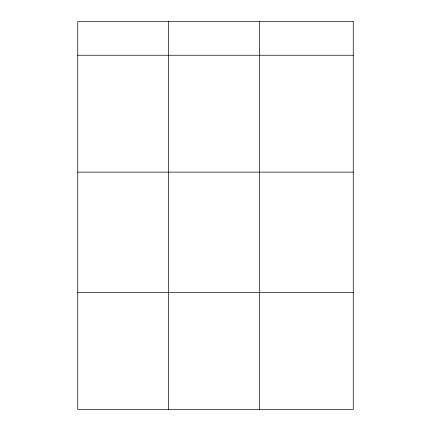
<?xml version="1.0" encoding="UTF-8"?>
<svg xmlns="http://www.w3.org/2000/svg" width="431" height="431" viewBox="0 0 431 431"><rect width="100%" height="100%" fill="white"/><g stroke="black" fill="none" stroke-linecap="round" stroke-linejoin="round"><path stroke-width="0.65" d="M77.752 55.243L353.248 55.243M77.752 172.131L353.248 172.131M77.752 292.563L353.248 292.563M259.581 21.55L259.581 409.45M168.666 21.55L168.666 409.45M353.248 21.55L77.752 21.55L77.752 409.45L353.248 409.45L353.248 21.55"/></g></svg>
